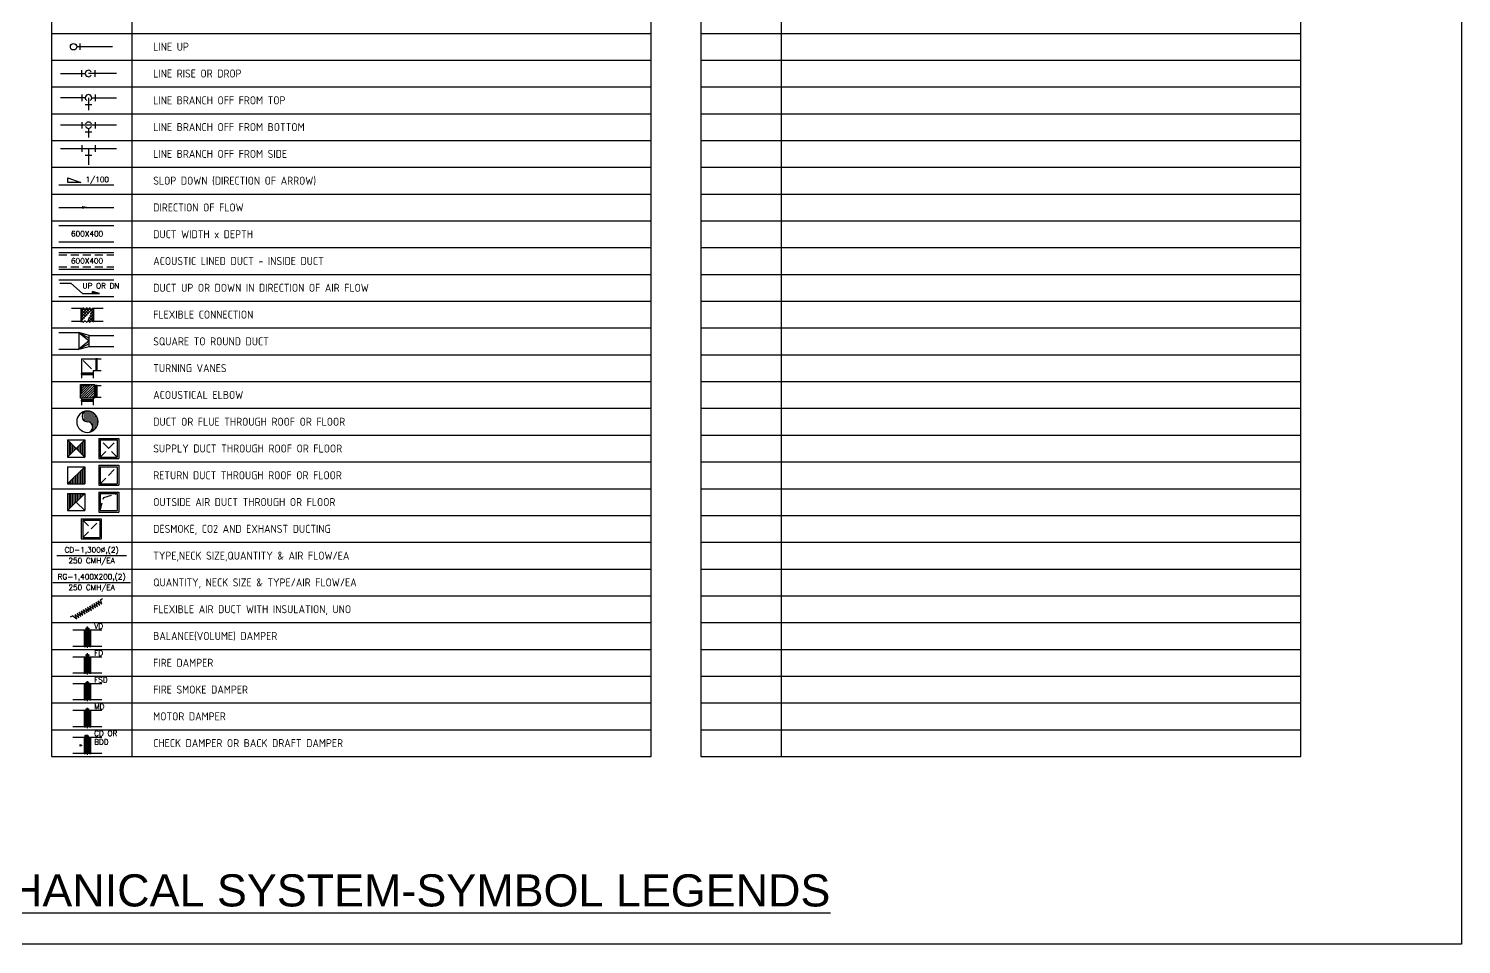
# Model space of a CAD drawing. Extents: x 41366 to 42076, y 84937 to 85507.
# Drawn here: x 41630.4 to 42076.3, y 84936.7 to 85221.6 of the extents above; entities that cross this region are included whole.
import ezdxf
from ezdxf.enums import TextEntityAlignment as Align

# ---------------------------------------------------------------- set-up
doc = ezdxf.new("R2010")
doc.units = 0
doc.header["$LTSCALE"] = 10
doc.linetypes.add('CENTER', pattern=[2, 1.25, -0.25, 0.25, -0.25])
doc.linetypes.add('HIDDEN', pattern=[0.375, 0.25, -0.125])
for name, color, linetype in [('M-DETL-EQ', 6, 'Continuous'), ('M-DETL-TEXT', 3, 'Continuous'), ('M-FM-LINE2', 2, 'Continuous'), ('M-FM-LINE3', 3, 'Continuous'), ('M-FM-LINE5', 5, 'Continuous')]:
    doc.layers.add(name, color=color, linetype=linetype)
doc.styles.add('AA-TXT', font='isocp.shx', dxfattribs={"bigfont": 'chineset.shx'})
doc.styles.add('DD-TXT', font='arial.ttf')
doc.styles.add('STDTEXT', font='simplex.shx', dxfattribs={"width": 0.8, "bigfont": 'chineset.shx'})

# ---------------------------------------------------------------- blocks, each defined once
blk = doc.blocks.new('DIM30')
blk.add_solid([(30, -4.999999999999545), (30, 4.999999999999545), (0, 0)])

msp = doc.modelspace()

# ---------------------------------------------------------------- hatches: boundary and pattern name
at = {"layer": 'M-FM-LINE3', "linetype": 'Continuous'}
for points in [[(41650.241739481, 85139.22929110167), (41652.43067371077, 85139.22929110167), (41650.241739481, 85139.81581426083)], [(41648.2573621744, 85017.73073447883), (41649.09069550773, 85017.73073447883), (41649.09069550773, 85018.27240114548), (41648.2573621744, 85018.27240114548)]]:
    msp.add_hatch(color=256, dxfattribs=at).paths.add_polyline_path(points)
h = msp.add_hatch(dxfattribs=at)
h.set_pattern_fill('ANSI37', color=1, scale=0.2, style=0)
h.set_pattern_definition([(45, (41643.49500503646, 85078.211390764), (-0.4490128060534576, 0.4490128060534577), []), (135, (41643.49500503646, 85078.211390764), (-0.4490128060534577, -0.4490128060534576), [])])
edge = h.paths.add_edge_path()
edge.add_line((41650.16344789695, 85134.46737289452), (41650.19678123028, 85134.46737289452))
edge.add_arc((41649.91344789695, 85134.57153956119), 0.2708333333330069, 202.6198649480035, 337.3801350520035)
edge.add_arc((41649.41344789695, 85134.36320622785), 0.2708333333330069, 22.61986494799646, 157.3801350519965)
edge.add_arc((41648.91344789695, 85134.57153956119), 0.2708333333330069, 202.6198649480035, 337.3801350520035)
edge.add_arc((41648.41344789695, 85134.36320622785), 0.2708333333330069, 22.61986494799646, 157.3801350519965)
edge.add_arc((41647.91344789695, 85134.57153956119), 0.2708333333330069, 202.6198649480035, 337.3801350520035)
edge.add_arc((41647.41344789695, 85134.36320622785), 0.2708333333330069, 22.61986494799646, 157.3801350519965)
edge.add_line((41646.99678123029, 85134.46737289452), (41647.16344789695, 85134.46737289452))
edge.add_line((41646.99678123029, 85130.46737289452), (41646.99678123029, 85134.46737289452))
edge.add_line((41650.33011456361, 85134.46737289452), (41650.33011456361, 85130.46737289452))
edge.add_arc((41648.91344789695, 85130.36320622785), 0.2708333333330069, 22.61986494799646, 157.3801350519965)
edge.add_arc((41649.41344789695, 85130.57153956119), 0.2708333333330069, 202.6198649480035, 337.3801350520035)
edge.add_arc((41649.91344789695, 85130.36320622785), 0.2708333333330069, 22.61986494799646, 157.3801350519965)
edge.add_line((41650.16344789695, 85130.46737289452), (41650.19678123028, 85130.46737289452))
edge.add_arc((41647.41344789695, 85130.57153956119), 0.2708333333330069, 202.6198649480035, 337.3801350520035)
edge.add_arc((41647.91344789695, 85130.36320622785), 0.2708333333330069, 22.61986494799646, 157.3801350519965)
edge.add_line((41646.99678123029, 85130.46737289452), (41647.16344789695, 85130.46737289452))
edge.add_arc((41648.41344789695, 85130.57153956119), 0.2708333333330069, 202.6198649480035, 337.3801350520035)
h = msp.add_hatch(dxfattribs=at)
h.set_pattern_fill('ANSI31', color=256, scale=0.1666666666666667, style=0)
h.set_pattern_definition([(45, (41645.41664882566, 85078.211390764), (-0.3741773383778813, 0.3741773383778814), [])])
h.paths.add_polyline_path([(41646.5073621744, 85106.56948523402), (41646.5073621744, 85110.90281856737), (41650.84069550774, 85110.90281856737), (41650.84069550774, 85106.56948523402)])
h = msp.add_hatch(dxfattribs=at)
h.set_pattern_fill('ANSI31', color=1, scale=0.2, angle=45, style=0)
h.set_pattern_definition([(90, (41643.49500503646, 85078.211390764), (-0.6349999999999999, 1.110223024625157e-16), [])])
edge = h.paths.add_edge_path()
edge.add_arc((41648.67402884107, 85099.285090054), 3.333333333333333, 270, 450)
edge.add_arc((41648.67402884107, 85100.95175672066), 1.666666666666667, 90, 270)
edge.add_arc((41648.67402884107, 85097.61842338734), 1.666666666666667, -90, 90, ccw=False)
h = msp.add_hatch(dxfattribs=at)
h.set_pattern_fill('ANSI31', color=1, scale=0.16, angle=45, style=0)
h.set_pattern_definition([(90, (41641.03578268858, 85080.75946395533), (-0.5079999999999999, 8.881784197001252e-17), [])])
h.paths.add_polyline_path([(41647.84566839894, 85088.285090054), (41642.5123350656, 85093.61842338734), (41642.5123350656, 85088.285090054), (41647.84566839894, 85093.61842338734)])
h = msp.add_hatch(dxfattribs=at)
h.set_pattern_fill('ANSI31', color=1, scale=0.16, angle=45, style=0)
h.set_pattern_definition([(90, (41641.03578268858, 85079.09279728867), (-0.5079999999999999, 8.881784197001252e-17), [])])
h.paths.add_polyline_path([(41642.5123350656, 85079.95175672066), (41647.84566839894, 85085.285090054), (41647.84566839894, 85079.95175672066)])
h = msp.add_hatch(dxfattribs=at)
h.set_pattern_fill('ANSI31', color=1, scale=0.16, angle=45, style=0)
h.set_pattern_definition([(90, (41641.03578268858, 85077.426130622), (-0.5079999999999999, 8.881784197001252e-17), [])])
h.paths.add_polyline_path([(41642.5123350656, 85076.95175672066), (41642.5123350656, 85071.61842338734), (41647.84566839894, 85076.95175672066)])
h = msp.add_hatch(color=256, dxfattribs=at)
edge = h.paths.add_edge_path()
edge.add_arc((41648.67402884107, 85026.60573447883), 0.3333333333333333, 0, 360)

# ---------------------------------------------------------------- linework, layer by layer
at = {"layer": 'DEFPOINTS', "color": 1}
msp.add_lwpolyline([(41365.56689806515, 85507.14614164218), (42076.34721912059, 85507.14614164218), (42076.34721912059, 84936.68603600684), (41365.56689806515, 84936.68603600684)], close=True, dxfattribs=at)
at = {"layer": 'M-FM-LINE2'}
for p, q in [((41637.50292705717, 85220.11842338734), (41824.16959372384, 85220.11842338734)), ((41839.67133737455, 85220.11842338734), (42026.33800404122, 85220.11842338734)), ((41637.50292705717, 85211.785090054), (41824.16959372384, 85211.785090054)), ((41839.67133737455, 85211.785090054), (42026.33800404122, 85211.785090054)), ((41637.50292705717, 85203.45175672066), (41824.16959372384, 85203.45175672066)), ((41839.67133737455, 85203.45175672066), (42026.33800404122, 85203.45175672066)), ((41637.50292705717, 85195.11842338734), (41824.16959372384, 85195.11842338734)), ((41839.67133737455, 85195.11842338734), (42026.33800404122, 85195.11842338734)), ((41637.50292705717, 85186.785090054), (41824.16959372384, 85186.785090054)), ((41839.67133737455, 85186.785090054), (42026.33800404122, 85186.785090054)), ((41637.50292705717, 85178.45175672066), (41824.16959372384, 85178.45175672066)), ((41839.67133737455, 85178.45175672066), (42026.33800404122, 85178.45175672066)), ((41637.50292705717, 85170.11842338734), (41824.16959372384, 85170.11842338734)), ((41839.67133737455, 85170.11842338734), (42026.33800404122, 85170.11842338734)), ((41637.50292705717, 85161.785090054), (41824.16959372384, 85161.785090054)), ((41839.67133737455, 85161.785090054), (42026.33800404122, 85161.785090054)), ((41637.50292705717, 85153.45175672066), (41824.16959372384, 85153.45175672066)), ((41839.67133737455, 85153.45175672066), (42026.33800404122, 85153.45175672066)), ((41637.50292705717, 85145.11842338734), (41824.16959372384, 85145.11842338734)), ((41839.67133737455, 85145.11842338734), (42026.33800404122, 85145.11842338734)), ((41637.50292705717, 85136.785090054), (41824.16959372384, 85136.785090054)), ((41839.67133737455, 85136.785090054), (42026.33800404122, 85136.785090054)), ((41637.50292705717, 85128.45175672066), (41824.16959372384, 85128.45175672066)), ((41839.67133737455, 85128.45175672066), (42026.33800404122, 85128.45175672066)), ((41637.50292705717, 85120.11842338734), (41824.16959372384, 85120.11842338734)), ((41839.67133737455, 85120.11842338734), (42026.33800404122, 85120.11842338734)), ((41637.50292705717, 85111.785090054), (41824.16959372384, 85111.785090054)), ((41839.67133737455, 85111.785090054), (42026.33800404122, 85111.785090054)), ((41637.50292705717, 85103.45175672066), (41824.16959372384, 85103.45175672066)), ((41839.67133737455, 85103.45175672066), (42026.33800404122, 85103.45175672066)), ((41637.50292705717, 85095.11842338734), (41824.16959372384, 85095.11842338734)), ((41839.67133737455, 85095.11842338734), (42026.33800404122, 85095.11842338734)), ((41637.50292705717, 85086.785090054), (41824.16959372384, 85086.785090054)), ((41839.67133737455, 85086.785090054), (42026.33800404122, 85086.785090054)), ((41637.50292705717, 85078.45175672066), (41824.16959372384, 85078.45175672066)), ((41839.67133737455, 85078.45175672066), (42026.33800404122, 85078.45175672066)), ((41637.50292705717, 85070.11842338734), (41824.16959372384, 85070.11842338734)), ((41839.67133737455, 85070.11842338734), (42026.33800404122, 85070.11842338734)), ((41637.50292705717, 85061.785090054), (41824.16959372384, 85061.785090054)), ((41839.67133737455, 85061.785090054), (42026.33800404122, 85061.785090054)), ((41637.50292705717, 85053.45175672066), (41824.16959372384, 85053.45175672066)), ((41839.67133737455, 85053.45175672066), (42026.33800404122, 85053.45175672066)), ((41637.50292705717, 85045.11842338734), (41824.16959372384, 85045.11842338734)), ((41839.67133737455, 85045.11842338734), (42026.33800404122, 85045.11842338734)), ((41637.50292705717, 85036.785090054), (41824.16959372384, 85036.785090054)), ((41839.67133737455, 85036.785090054), (42026.33800404122, 85036.785090054)), ((41637.50292705717, 85028.45175672066), (41824.16959372384, 85028.45175672066)), ((41839.67133737455, 85028.45175672066), (42026.33800404122, 85028.45175672066)), ((41637.50292705717, 85020.11842338734), (41824.16959372384, 85020.11842338734)), ((41839.67133737455, 85020.11842338734), (42026.33800404122, 85020.11842338734)), ((41637.50292705717, 85011.785090054), (41824.16959372384, 85011.785090054)), ((41839.67133737455, 85011.785090054), (42026.33800404122, 85011.785090054)), ((41637.50292705717, 85003.45175672066), (41824.16959372384, 85003.45175672066)), ((41839.67133737455, 85003.45175672066), (42026.33800404122, 85003.45175672066))]:
    msp.add_line(p, q, dxfattribs=at)
at = {"layer": 'M-FM-LINE3'}
for p, q in [((41656.52788376904, 85215.95175672066), (41645.37910807219, 85215.95175672066)), ((41646.43892374614, 85214.95175672091), (41646.43892374614, 85216.95175672043)), ((41646.96963553687, 85206.62628856562), (41646.96963553687, 85208.62628856514)), ((41651.08926688479, 85206.62628856562), (41651.08926688479, 85208.62628856514)), ((41640.29992820534, 85207.62628853733), (41648.02945121108, 85207.62628853733)), ((41657.75897421633, 85207.62628853587), (41649.02945121083, 85207.62628856537)), ((41648.02945121108, 85200.06491315621), (41640.29992820534, 85200.06491315621)), ((41646.96963553687, 85201.06491315596), (41646.96963553687, 85199.06491315646)), ((41649.02945121083, 85200.06491315621), (41649.02945121083, 85196.26646354381)), ((41650.02945121059, 85200.06491315621), (41657.75897421633, 85200.06491315621)), ((41651.08926688479, 85201.06491315596), (41651.08926688479, 85199.06491315646)), ((41648.02945121108, 85198.00509748225), (41650.02945121059, 85198.00509748225)), ((41657.75897421633, 85191.53778137326), (41640.29992820534, 85191.53778137326)), ((41646.96963553687, 85192.53778137303), (41646.96963553687, 85190.53778137351)), ((41649.02945121083, 85190.53778137351), (41649.02945121083, 85187.73933176087)), ((41651.0892668848, 85192.53778137303), (41651.0892668848, 85190.53778137351)), ((41648.02945121108, 85189.4779656993), (41650.02945121059, 85189.4779656993)), ((41640.29992820534, 85184.30244088611), (41657.75897421633, 85184.30244088611)), ((41646.96963553687, 85185.30244088586), (41646.96963553687, 85183.30244088636)), ((41648.02945121108, 85182.24262521215), (41650.02945121059, 85182.24262521215)), ((41649.02945121083, 85184.30244088611), (41649.02945121083, 85179.16450654608)), ((41651.0892668848, 85185.30244088586), (41651.0892668848, 85183.30244088636)), ((41639.76369232724, 85173.00683244782), (41656.8768186897, 85173.00683244782)), ((41639.76369232724, 85165.96118745868), (41656.8768186897, 85165.96118745868)), ((41639.76369232724, 85160.35645338625), (41656.8768186897, 85160.35645338625)), ((41639.76369232724, 85155.21295338625), (41656.8768186897, 85155.21295338625)), ((41639.76369232724, 85151.90173648323), (41656.8768186897, 85151.90173648323)), ((41639.76369232724, 85146.75823648323), (41656.8768186897, 85146.75823648323)), ((41639.74615743983, 85143.38384968592), (41656.8592838023, 85143.38384968592)), ((41640.06103953893, 85142.38165757009), (41643.48394653515, 85142.38165757009)), ((41643.48394653515, 85142.38165757009), (41647.12496112119, 85139.22929110167)), ((41639.74615743983, 85138.24034968593), (41656.8592838023, 85138.24034968593)), ((41647.12496112119, 85139.22929110167), (41652.43067371077, 85139.22929110167)), ((41652.43067371077, 85139.22929110167), (41650.241739481, 85139.81581426083)), ((41650.241739481, 85139.22929110167), (41650.241739481, 85139.81581426083)), ((41646.99678123029, 85134.46737289452), (41643.74466580504, 85134.46737289452)), ((41646.99678123029, 85134.46737289452), (41646.66344789695, 85134.46737289452)), ((41646.66344789695, 85134.46737289452), (41646.66344789695, 85130.46737289452)), ((41646.83011456362, 85134.63403956119), (41646.83011456362, 85130.30070622785)), ((41646.99678123029, 85134.46737289452), (41647.16344789695, 85134.46737289452)), ((41646.99678123029, 85130.46737289452), (41646.99678123029, 85134.46737289452)), ((41650.16344789695, 85134.46737289452), (41650.19678123028, 85134.46737289452)), ((41653.58496329004, 85134.46737289452), (41650.19678123028, 85134.46737289452)), ((41650.66344789695, 85134.46737289452), (41650.33011456361, 85134.46737289452)), ((41650.33011456361, 85134.46737289452), (41650.33011456361, 85130.46737289452)), ((41650.49678123028, 85134.63403956119), (41650.49678123029, 85130.30070622785)), ((41650.66344789695, 85130.46737289452), (41650.66344789695, 85134.46737289452)), ((41646.99678123029, 85130.46737289452), (41643.74466580504, 85130.46737289452)), ((41646.66344789695, 85130.46737289452), (41646.99678123029, 85130.46737289452)), ((41646.99678123029, 85130.46737289452), (41647.16344789695, 85130.46737289452)), ((41650.16344789695, 85130.46737289452), (41650.19678123028, 85130.46737289452)), ((41653.58496329004, 85130.46737289452), (41650.19678123028, 85130.46737289452)), ((41650.33011456361, 85130.46737289452), (41650.66344789695, 85130.46737289452)), ((41639.74615743983, 85127.00747026269), (41646.01515195513, 85127.00747026269)), ((41646.01515195513, 85127.00747026269), (41646.01515195513, 85121.8639702627)), ((41649.21445140099, 85126.15021601788), (41646.01515195513, 85127.00747026269)), ((41649.21445367578, 85122.72121601788), (41649.21445140099, 85126.15021601788)), ((41649.21445254209, 85126.14463879725), (41656.8592838023, 85126.14463879725)), ((41639.74615743983, 85121.8639702627), (41646.01515195513, 85121.8639702627)), ((41646.01515195513, 85121.8639702627), (41649.21445367578, 85122.72121601788)), ((41646.84069550774, 85118.90281856737), (41652.97842798915, 85118.90281856737)), ((41646.84069550774, 85118.90281856737), (41646.84069550774, 85112.78583118695)), ((41649.21445254209, 85122.71563879725), (41656.8592838023, 85122.71563879725)), ((41651.5073621744, 85119.1111519007), (41651.5073621744, 85115.02781856737)), ((41649.97402884107, 85115.76948523404), (41647.37402884107, 85118.36948523403)), ((41650.5073621744, 85115.2361519007), (41652.97842798915, 85115.2361519007)), ((41650.5073621744, 85115.2361519007), (41650.5073621744, 85112.78583118695)), ((41646.6323621744, 85114.2361519007), (41650.71569550774, 85114.2361519007)), ((41650.84069550774, 85110.56948523402), (41652.97842798915, 85110.56948523402)), ((41651.5073621744, 85110.77781856737), (41651.5073621744, 85106.69448523402)), ((41646.6323621744, 85105.90281856737), (41650.71569550774, 85105.90281856737)), ((41646.84069550774, 85106.56948523402), (41646.84069550774, 85104.45249785362)), ((41650.5073621744, 85106.56948523402), (41650.5073621744, 85104.45249785362)), ((41650.84069550774, 85106.90281856737), (41652.97842798915, 85106.90281856737)), ((41642.5123350656, 85093.61842338734), (41642.5123350656, 85088.285090054)), ((41642.5123350656, 85093.61842338734), (41647.84566839894, 85093.61842338734)), ((41642.5123350656, 85088.285090054), (41647.84566839894, 85093.61842338734)), ((41647.84566839894, 85088.285090054), (41642.5123350656, 85093.61842338734)), ((41647.84566839894, 85093.61842338734), (41647.84566839894, 85088.285090054)), ((41652.19513779267, 85094.06485195877), (41658.42132826886, 85094.06485195877)), ((41652.19513779267, 85094.06485195877), (41652.19513779267, 85087.83866148257)), ((41652.6415663641, 85093.61842338734), (41652.6415663641, 85088.285090054)), ((41652.6415663641, 85093.61842338734), (41657.97489969743, 85093.61842338734)), ((41657.97489969743, 85093.61842338734), (41657.97489969743, 85088.285090054)), ((41658.42132826887, 85094.06485195877), (41658.42132826887, 85087.83866148257)), ((41642.5123350656, 85088.285090054), (41647.84566839894, 85088.285090054)), ((41652.19513779267, 85087.83866148257), (41658.42132826886, 85087.83866148257)), ((41652.6415663641, 85088.285090054), (41657.97489969743, 85088.285090054)), ((41642.5123350656, 85085.285090054), (41642.5123350656, 85079.95175672066)), ((41642.5123350656, 85085.285090054), (41647.84566839894, 85085.285090054)), ((41642.5123350656, 85079.95175672066), (41647.84566839894, 85085.285090054)), ((41647.84566839894, 85085.285090054), (41647.84566839894, 85079.95175672066)), ((41652.19513779267, 85085.73151862543), (41658.42132826886, 85085.73151862543)), ((41652.19513779267, 85085.73151862543), (41652.19513779267, 85079.50532814924)), ((41652.6415663641, 85085.285090054), (41657.97489969743, 85085.285090054)), ((41652.6415663641, 85085.285090054), (41652.6415663641, 85079.95175672066)), ((41657.97489969743, 85085.285090054), (41657.97489969743, 85079.95175672066)), ((41658.42132826887, 85085.73151862543), (41658.42132826887, 85079.50532814924)), ((41642.5123350656, 85079.95175672066), (41647.84566839894, 85079.95175672066)), ((41652.19513779267, 85079.50532814924), (41658.42132826886, 85079.50532814924)), ((41652.6415663641, 85079.95175672066), (41657.97489969743, 85079.95175672066)), ((41642.5123350656, 85076.95175672066), (41647.84566839894, 85076.95175672066)), ((41642.5123350656, 85076.95175672066), (41642.5123350656, 85071.61842338734)), ((41642.5123350656, 85071.61842338734), (41647.84566839894, 85076.95175672066)), ((41645.17900173227, 85074.285090054), (41647.84566839894, 85071.61842338734)), ((41647.84566839894, 85076.95175672066), (41647.84566839894, 85071.61842338734)), ((41652.19513779267, 85077.3981852921), (41658.42132826886, 85077.3981852921)), ((41652.19513779267, 85077.3981852921), (41652.19513779267, 85071.1719948159)), ((41652.6415663641, 85076.95175672066), (41657.97489969743, 85076.95175672066)), ((41652.6415663641, 85076.95175672066), (41652.6415663641, 85071.61842338734)), ((41657.97489969743, 85076.95175672066), (41657.97489969743, 85071.61842338734)), ((41658.42132826887, 85077.3981852921), (41658.42132826887, 85071.1719948159)), ((41642.5123350656, 85071.61842338734), (41647.84566839894, 85071.61842338734)), ((41652.19513779267, 85071.1719948159), (41658.42132826886, 85071.1719948159)), ((41652.6415663641, 85071.61842338734), (41657.97489969743, 85071.61842338734)), ((41646.78136567973, 85069.06485195877), (41646.78136567973, 85062.83866148257)), ((41646.78136567973, 85069.06485195877), (41653.00755615592, 85069.06485195877)), ((41647.22779425116, 85068.61842338734), (41647.22779425116, 85063.285090054)), ((41647.22779425116, 85068.61842338734), (41652.56112758449, 85068.61842338734)), ((41652.56112758449, 85068.61842338734), (41652.56112758449, 85063.285090054)), ((41653.00755615592, 85069.06485195877), (41653.00755615592, 85062.83866148257)), ((41646.78136567973, 85062.83866148257), (41653.00755615592, 85062.83866148257)), ((41647.22779425116, 85063.285090054), (41652.56112758449, 85063.285090054)), ((41639.12543216174, 85057.61842338734), (41660.88042195261, 85057.61842338734)), ((41637.87543216174, 85049.285090054), (41662.13042195261, 85049.285090054)), ((41651.37253066435, 85043.13228140524), (41652.52387249004, 85042.11818448301)), ((41652.02487367469, 85043.51478173079), (41653.17621550038, 85042.50068480856)), ((41652.52387249004, 85042.11818448301), (41652.07612844672, 85043.44431122746)), ((41652.72847145706, 85043.82681155301), (41653.40749215611, 85044.30729225752)), ((41653.17621550038, 85042.50068480856), (41652.72847145706, 85043.82681155301)), ((41644.19675755059, 85038.92477782417), (41643.3652328987, 85038.45673309083)), ((41644.19675755059, 85038.92477782417), (41645.34809937628, 85037.91068090193)), ((41644.84910056093, 85039.30727814972), (41646.00044238662, 85038.29318122749)), ((41645.34809937628, 85037.91068090193), (41644.90035533295, 85039.23680764639)), ((41645.50144357127, 85039.68977847527), (41646.65278539696, 85038.67568155304)), ((41646.00044238662, 85038.29318122749), (41645.55269834329, 85039.61930797194)), ((41646.15378658161, 85040.07227880081), (41647.3051284073, 85039.05818187859)), ((41646.65278539696, 85038.67568155304), (41646.20504135363, 85040.00180829749)), ((41646.80612959195, 85040.45477912638), (41647.95747141765, 85039.44068220415)), ((41647.3051284073, 85039.05818187859), (41646.85738436398, 85040.38430862305)), ((41647.45847260229, 85040.83727945192), (41648.60981442799, 85039.8231825297)), ((41647.95747141765, 85039.44068220415), (41647.50972737432, 85040.7668089486)), ((41648.11081561264, 85041.21977977747), (41649.26215743833, 85040.20568285524)), ((41648.60981442799, 85039.8231825297), (41648.16207038466, 85041.14930927414)), ((41648.76315862298, 85041.60228010303), (41649.91450044867, 85040.58818318081)), ((41649.26215743833, 85040.20568285524), (41648.814413395, 85041.5318095997)), ((41649.41550163332, 85041.98478042858), (41650.56684345901, 85040.97068350636)), ((41649.91450044867, 85040.58818318081), (41649.46675640535, 85041.91430992525)), ((41650.06784464367, 85042.36728075413), (41651.21918646935, 85041.3531838319)), ((41650.56684345901, 85040.97068350636), (41650.11909941569, 85042.2968102508)), ((41650.72018765401, 85042.74978107969), (41651.87152947969, 85041.73568415745)), ((41651.21918646935, 85041.3531838319), (41650.77144242603, 85042.67931057635)), ((41651.87152947969, 85041.73568415745), (41651.42378543637, 85043.06181090191)), ((41653.15754810252, 85034.39740114548), (41644.19050957961, 85034.39740114548)), ((41647.84069550773, 85034.60573447883), (41647.84069550774, 85029.18906781216)), ((41649.5073621744, 85034.60573447883), (41649.5073621744, 85029.18906781216)), ((41653.15754810252, 85029.39740114548), (41644.19050957961, 85029.39740114548)), ((41653.15754810252, 85026.06406781216), (41644.19050957961, 85026.06406781216)), ((41647.84069550773, 85026.27240114548), (41647.84069550774, 85020.85573447883)), ((41649.5073621744, 85026.27240114548), (41649.5073621744, 85020.85573447883)), ((41653.15754810252, 85021.06406781216), (41644.19050957961, 85021.06406781216)), ((41653.15754810252, 85017.73073447883), (41644.19050957961, 85017.73073447883)), ((41647.84069550773, 85017.93906781216), (41647.84069550774, 85012.52240114548)), ((41648.2573621744, 85017.73073447883), (41648.2573621744, 85018.27240114548)), ((41649.09069550773, 85017.73073447883), (41649.09069550773, 85018.27240114548)), ((41649.5073621744, 85017.93906781216), (41649.5073621744, 85012.52240114548)), ((41653.15754810252, 85012.73073447883), (41644.19050957961, 85012.73073447883)), ((41653.15754810252, 85009.39740114548), (41644.19050957961, 85009.39740114548)), ((41647.84069550773, 85009.60573447883), (41647.84069550774, 85004.18906781216)), ((41648.2573621744, 85009.39740114548), (41648.2573621744, 85009.93906781216)), ((41649.09069550773, 85009.39740114548), (41649.09069550773, 85009.93906781216)), ((41649.5073621744, 85009.60573447883), (41649.5073621744, 85004.18906781216)), ((41653.15754810252, 85004.39740114548), (41644.19050957961, 85004.39740114548)), ((41653.15754810252, 85001.06406781216), (41644.19050957961, 85001.06406781216)), ((41646.41671452092, 84998.81406781216), (41646.91671452092, 84998.56406781216)), ((41646.91671452092, 84998.56406781216), (41646.41671452092, 84998.31406781216)), ((41647.84069550773, 85001.27240114548), (41647.84069550774, 84995.85573447883)), ((41648.4448621744, 85001.52240114548), (41649.09069550773, 85001.52240114548)), ((41649.5073621744, 85001.27240114548), (41649.5073621744, 84995.85573447883)), ((41653.15754810252, 84996.06406781216), (41644.19050957961, 84996.06406781216))]:
    msp.add_line(p, q, dxfattribs=at)
at = {"layer": 'M-FM-LINE3', "color": 1, "linetype": 'HIDDEN'}
for p, q in [((41639.76369232724, 85151.23506981657), (41656.8768186897, 85151.23506981657)), ((41639.76369232724, 85147.42490314989), (41656.8768186897, 85147.42490314989)), ((41646.84069550774, 85110.56948523402), (41650.84069550774, 85110.56948523402)), ((41646.84069550774, 85110.56948523402), (41646.84069550774, 85106.56948523402)), ((41650.5073621744, 85106.90281856737), (41650.5073621744, 85106.56948523402)), ((41650.5073621744, 85106.90281856737), (41650.84069550774, 85106.90281856737))]:
    msp.add_line(p, q, dxfattribs=at)
at = {"layer": 'M-FM-LINE3', "color": 1}
for p, q in [((41646.01515195513, 85127.00747026269), (41649.21445253838, 85124.43571601788)), ((41646.01515195513, 85127.00747026269), (41649.21445196969, 85125.29296601788)), ((41649.21445253838, 85124.43571601788), (41646.01515195513, 85121.8639702627)), ((41646.01515195513, 85121.8639702627), (41649.21445310708, 85123.57846601788))]:
    msp.add_line(p, q, dxfattribs=at)
at = {"layer": 'M-FM-LINE3', "linetype": 'HIDDEN'}
for p, q in [((41657.97489969743, 85088.285090054), (41652.6415663641, 85093.61842338734)), ((41652.6415663641, 85088.285090054), (41657.97489969743, 85093.61842338734)), ((41652.6415663641, 85079.95175672066), (41657.97489969743, 85085.285090054)), ((41652.6415663641, 85071.61842338734), (41653.76670299266, 85075.6961134868)), ((41653.76670299266, 85075.6961134868), (41657.97489969743, 85076.95175672066)), ((41647.22779425116, 85063.285090054), (41652.56112758449, 85068.61842338734)), ((41647.22779425116, 85068.61842338734), (41649.89446091783, 85065.95175672066))]:
    msp.add_line(p, q, dxfattribs=at)
at = {"layer": 'M-FM-LINE3', "linetype": 'CENTER'}
for p, q in [((41648.04902884107, 85034.93906781216), (41649.29902884107, 85034.93906781216)), ((41648.67402884107, 85028.98073447883), (41648.67402884107, 85035.56406781216)), ((41648.04902884107, 85026.60573447883), (41649.29902884107, 85026.60573447883)), ((41648.67402884107, 85020.64740114548), (41648.67402884107, 85027.23073447883)), ((41648.2573621744, 85018.27240114548), (41649.09069550773, 85018.27240114548)), ((41648.67402884107, 85012.31406781216), (41648.67402884107, 85018.56406781216)), ((41648.2573621744, 85009.93906781216), (41649.09069550773, 85009.93906781216)), ((41648.67402884107, 85003.98073447883), (41648.67402884107, 85010.23073447883)), ((41646.41671452092, 84998.31406781216), (41646.41671452092, 84998.81406781216)), ((41648.67402884107, 84995.64740114548), (41648.67402884107, 85001.89740114548))]:
    msp.add_line(p, q, dxfattribs=at)
at = {"layer": 'M-FM-LINE3'}
for points in [[(41642.560694906, 85173.67349911449), (41642.560694906, 85175.17349911449), (41646.68191103519, 85173.67349911449)], [(41651.71569550774, 85118.90281856737), (41651.29902884107, 85118.90281856737), (41651.29902884107, 85115.2361519007), (41651.71569550774, 85115.2361519007)], [(41646.84069550774, 85114.44448523402), (41646.84069550774, 85114.02781856737), (41650.5073621744, 85114.02781856737), (41650.5073621744, 85114.44448523402)], [(41646.5073621744, 85106.56948523402), (41646.5073621744, 85110.90281856737), (41650.84069550774, 85110.90281856737), (41650.84069550774, 85106.56948523402)], [(41651.71569550774, 85110.56948523402), (41651.29902884107, 85110.56948523402), (41651.29902884107, 85106.90281856737), (41651.71569550774, 85106.90281856737)], [(41646.84069550774, 85106.1111519007), (41646.84069550774, 85105.69448523402), (41650.5073621744, 85105.69448523402), (41650.5073621744, 85106.1111519007)], [(41648.04902884107, 85034.39740114548), (41647.6323621744, 85034.39740114548), (41647.6323621744, 85029.39740114548), (41648.04902884107, 85029.39740114548)], [(41649.71569550773, 85034.39740114548), (41649.29902884107, 85034.39740114548), (41649.29902884107, 85029.39740114548), (41649.71569550774, 85029.39740114548)], [(41649.09069550773, 85033.98073447883), (41648.2573621744, 85033.98073447883), (41648.2573621744, 85029.81406781216), (41649.09069550773, 85029.81406781216)], [(41648.04902884107, 85026.06406781216), (41647.6323621744, 85026.06406781216), (41647.6323621744, 85021.06406781216), (41648.04902884107, 85021.06406781216)], [(41649.09069550773, 85025.64740114548), (41648.2573621744, 85025.64740114548), (41648.2573621744, 85021.48073447883), (41649.09069550773, 85021.48073447883)], [(41649.71569550773, 85026.06406781216), (41649.29902884107, 85026.06406781216), (41649.29902884107, 85021.06406781216), (41649.71569550774, 85021.06406781216)], [(41648.04902884107, 85017.73073447883), (41647.6323621744, 85017.73073447883), (41647.6323621744, 85012.73073447883), (41648.04902884107, 85012.73073447883)], [(41649.09069550773, 85017.31406781216), (41648.2573621744, 85017.31406781216), (41648.2573621744, 85013.14740114548), (41649.09069550773, 85013.14740114548)], [(41649.71569550773, 85017.73073447883), (41649.29902884107, 85017.73073447883), (41649.29902884107, 85012.73073447883), (41649.71569550774, 85012.73073447883)], [(41648.04902884107, 85009.39740114548), (41647.6323621744, 85009.39740114548), (41647.6323621744, 85004.39740114548), (41648.04902884107, 85004.39740114548)], [(41649.09069550773, 85008.98073447883), (41648.2573621744, 85008.98073447883), (41648.2573621744, 85004.81406781216), (41649.09069550773, 85004.81406781216)], [(41649.71569550773, 85009.39740114548), (41649.29902884107, 85009.39740114548), (41649.29902884107, 85004.39740114548), (41649.71569550774, 85004.39740114548)], [(41648.04902884107, 85001.06406781216), (41647.6323621744, 85001.06406781216), (41647.6323621744, 84996.06406781216), (41648.04902884107, 84996.06406781216)], [(41649.09069550773, 85000.64740114548), (41648.2573621744, 85000.64740114548), (41648.2573621744, 84996.48073447883), (41649.09069550773, 84996.48073447883)], [(41649.71569550773, 85001.06406781216), (41649.29902884107, 85001.06406781216), (41649.29902884107, 84996.06406781216), (41649.71569550774, 84996.06406781216)]]:
    msp.add_lwpolyline(points, close=True, dxfattribs=at)
at = {"layer": 'M-FM-LINE3', "linetype": 'CENTER'}
msp.add_lwpolyline([(41647.9448621744, 85001.77240114548), (41648.4448621744, 85001.77240114548), (41648.4448621744, 85001.27240114548), (41647.9448621744, 85001.27240114548)], close=True, dxfattribs=at)
at = {"layer": 'M-FM-LINE3'}
for centre, radius in [((41644.37910807219, 85215.95175672066), 1), ((41648.67402884107, 85034.93906781216), 0.3333333333333333), ((41648.67402884107, 85026.60573447883), 0.3333333333333333)]:
    msp.add_circle(centre, radius, dxfattribs=at)
for centre, radius, start, end in [((41649.02945121083, 85207.62628856537), 0.9999999997579545, 30.00000000006242, 329.9999999999376), ((41649.02945121083, 85200.06491315621), 0.9999999997579545, 300.0000000000624, 239.9999999999376), ((41649.02945121083, 85191.53778137326), 0.9999999997579545, 24.32821566222923, 155.6717843377708), ((41649.02945121083, 85191.53778137326), 0.9999999997579545, 204.3282156622292, 335.6717843377708), ((41647.41344789695, 85134.36320622785), 0.2708333333330069, 22.61986494771974, 157.3801350522803), ((41647.91344789695, 85134.57153956119), 0.2708333333330069, 202.6198649477197, 337.3801350522803), ((41648.41344789695, 85134.36320622785), 0.2708333333330069, 22.61986494771974, 157.3801350522803), ((41648.91344789695, 85134.57153956119), 0.2708333333330069, 202.6198649477197, 337.3801350522803), ((41649.41344789695, 85134.36320622785), 0.2708333333330069, 22.61986494771974, 157.3801350522803), ((41649.91344789695, 85134.57153956119), 0.2708333333330069, 202.6198649477197, 337.3801350522803), ((41647.41344789695, 85130.57153956119), 0.2708333333330069, 202.6198649477197, 337.3801350522803), ((41647.91344789695, 85130.36320622785), 0.2708333333330069, 22.61986494771974, 157.3801350522803), ((41648.41344789695, 85130.57153956119), 0.2708333333330069, 202.6198649477197, 337.3801350522803), ((41648.91344789695, 85130.36320622785), 0.2708333333330069, 22.61986494771974, 157.3801350522803), ((41649.41344789695, 85130.57153956119), 0.2708333333330069, 202.6198649477197, 337.3801350522803), ((41649.91344789695, 85130.36320622785), 0.2708333333330069, 22.61986494771974, 157.3801350522803), ((41648.67402884107, 85099.285090054), 3.333333333333333, 90, 270), ((41648.67402884107, 85100.95175672066), 1.666666666666667, 90, 270), ((41648.67402884107, 85099.285090054), 3.333333333333333, 270, 90), ((41648.67402884107, 85097.61842338734), 1.666666666666667, 270, 90)]:
    msp.add_arc(centre, radius, start, end, dxfattribs=at)
at = {"layer": 'M-FM-LINE5'}
for p, q in [((41637.50292705717, 85453.45175672066), (41637.50292705717, 84995.11842338734)), ((41824.16959372384, 84995.11842338734), (41824.16959372384, 85453.45175672066)), ((41839.67133737455, 85453.45175672066), (41839.67133737455, 84995.11842338734)), ((42026.33800404122, 84995.11842338734), (42026.33800404122, 85453.45175672066)), ((41662.50292705717, 85445.11842338734), (41662.50292705717, 84995.11842338734)), ((41864.67133737455, 85445.11842338734), (41864.67133737455, 84995.11842338734)), ((41637.50292705717, 84995.11842338734), (41824.16959372384, 84995.11842338734)), ((41839.67133737455, 84995.11842338734), (42026.33800404122, 84995.11842338734))]:
    msp.add_line(p, q, dxfattribs=at)

# ---------------------------------------------------------------- block references
at = {"layer": 'M-FM-LINE3', "xscale": 0.08333333333337123, "yscale": 0.08333333333337123, "zscale": 0.08333333333337123, "rotation": 180}
msp.add_blockref('DIM30', (41649.54668476056, 85165.96118745868), dxfattribs=at)

# ---------------------------------------------------------------- texts
at = {"layer": 'M-DETL-EQ', "style": 'DD-TXT'}
msp.add_text('%%uMECHANICAL SYSTEM-SYMBOL LEGENDS', height=10, dxfattribs=at).set_placement((41736.74197105702, 84953.47559378896), align=Align.MIDDLE)
at = {"layer": 'M-DETL-TEXT', "style": 'AA-TXT'}
for s, p in [('LINE UP', (41669.16959372384, 85215.95175672066)), ('LINE RISE OR DROP', (41669.16959372384, 85207.61842338734)), ('LINE BRANCH OFF FROM TOP', (41669.16959372384, 85199.285090054)), ('LINE BRANCH OFF FROM BOTTOM', (41669.16959372384, 85190.95175672066)), ('LINE BRANCH OFF FROM SIDE', (41669.16959372384, 85182.61842338734)), ('SLOP DOWN (DIRECTION OF ARROW)', (41669.16959372384, 85174.285090054)), ('DIRECTION OF FLOW', (41669.16959372384, 85165.95175672066)), ('DUCT WIDTH x DEPTH', (41669.16959372384, 85157.61842338734)), ('ACOUSTIC LINED DUCT - INSIDE DUCT ', (41669.16959372384, 85149.285090054)), ('DUCT UP OR DOWN IN DIRECTION OF AIR FLOW', (41669.16959372384, 85140.95175672066)), ('FLEXIBLE CONNECTION', (41669.16959372384, 85132.61842338734)), ('SQUARE TO ROUND DUCT', (41669.16959372384, 85124.285090054)), ('TURNING VANES', (41669.16959372384, 85115.95175672066)), ('ACOUSTICAL ELBOW', (41669.16959372384, 85107.61842338734)), ('DUCT OR FLUE THROUGH ROOF OR FLOOR', (41669.16959372384, 85099.285090054)), ('SUPPLY DUCT THROUGH ROOF OR FLOOR', (41669.16959372384, 85090.95175672066)), ('RETURN DUCT THROUGH ROOF OR FLOOR', (41669.16959372384, 85082.61842338734)), ('OUTSIDE AIR DUCT THROUGH OR FLOOR', (41669.16959372384, 85074.285090054)), ('DESMOKE, CO2 AND EXHANST DUCTING', (41669.16959372384, 85065.95175672066)), ('TYPE,NECK SIZE,QUANTITY & AIR FLOW/EA', (41669.16959372384, 85057.61842338734)), ('QUANTITY, NECK SIZE & TYPE/AIR FLOW/EA', (41669.16959372384, 85049.285090054)), ('FLEXIBLE AIR DUCT WITH INSULATION, UNO', (41669.16959372384, 85040.95175672066)), ('BALANCE(VOLUME) DAMPER', (41669.16959372384, 85032.61842338734)), ('FIRE DAMPER', (41669.16959372384, 85024.285090054)), ('FIRE SMOKE DAMPER', (41669.16959372384, 85015.95175672066)), ('MOTOR DAMPER', (41669.16959372384, 85007.61842338734)), ('CHECK DAMPER OR BACK DRAFT DAMPER', (41669.16959372384, 84999.285090054))]:
    msp.add_text(s, height=2.5, dxfattribs=at).set_placement(p, align=Align.MIDDLE_LEFT)
at = {"layer": 'M-FM-LINE3', "style": 'STDTEXT'}
for s, p in [('1/100', (41651.75406039137, 85174.54641661789)), ('600X400', (41648.59815607533, 85157.78470338625)), ('600X400', (41648.58062118792, 85149.32998648322)), ('UP OR DN', (41652.90735084592, 85141.57822361747)), ('CD-1,300%%C,(2)', (41650.00292705717, 85059.285090054)), ('250 CMH/EA', (41650.00292705717, 85055.95175672066)), ('RG-1,400X200,(2)', (41650.00292705717, 85050.95175672066)), ('250 CMH/EA', (41650.00292705717, 85047.61842338734))]:
    msp.add_text(s, height=1.666666666666667, dxfattribs=at).set_placement(p, align=Align.MIDDLE)
for s, p in [('VD', (41650.77448676725, 85035.65328320974)), ('FD', (41650.77448676725, 85027.31994987642)), ('FSD', (41650.77448676725, 85018.98661654309)), ('MD', (41650.77448676725, 85010.65328320974)), ('CD OR', (41650.77448676725, 85002.31994987642)), ('BDD', (41650.77448676725, 84999.6417635346))]:
    msp.add_text(s, height=1.666666666666667, dxfattribs=at).set_placement(p, align=Align.MIDDLE_LEFT)

doc.saveas('drawing.dxf')
